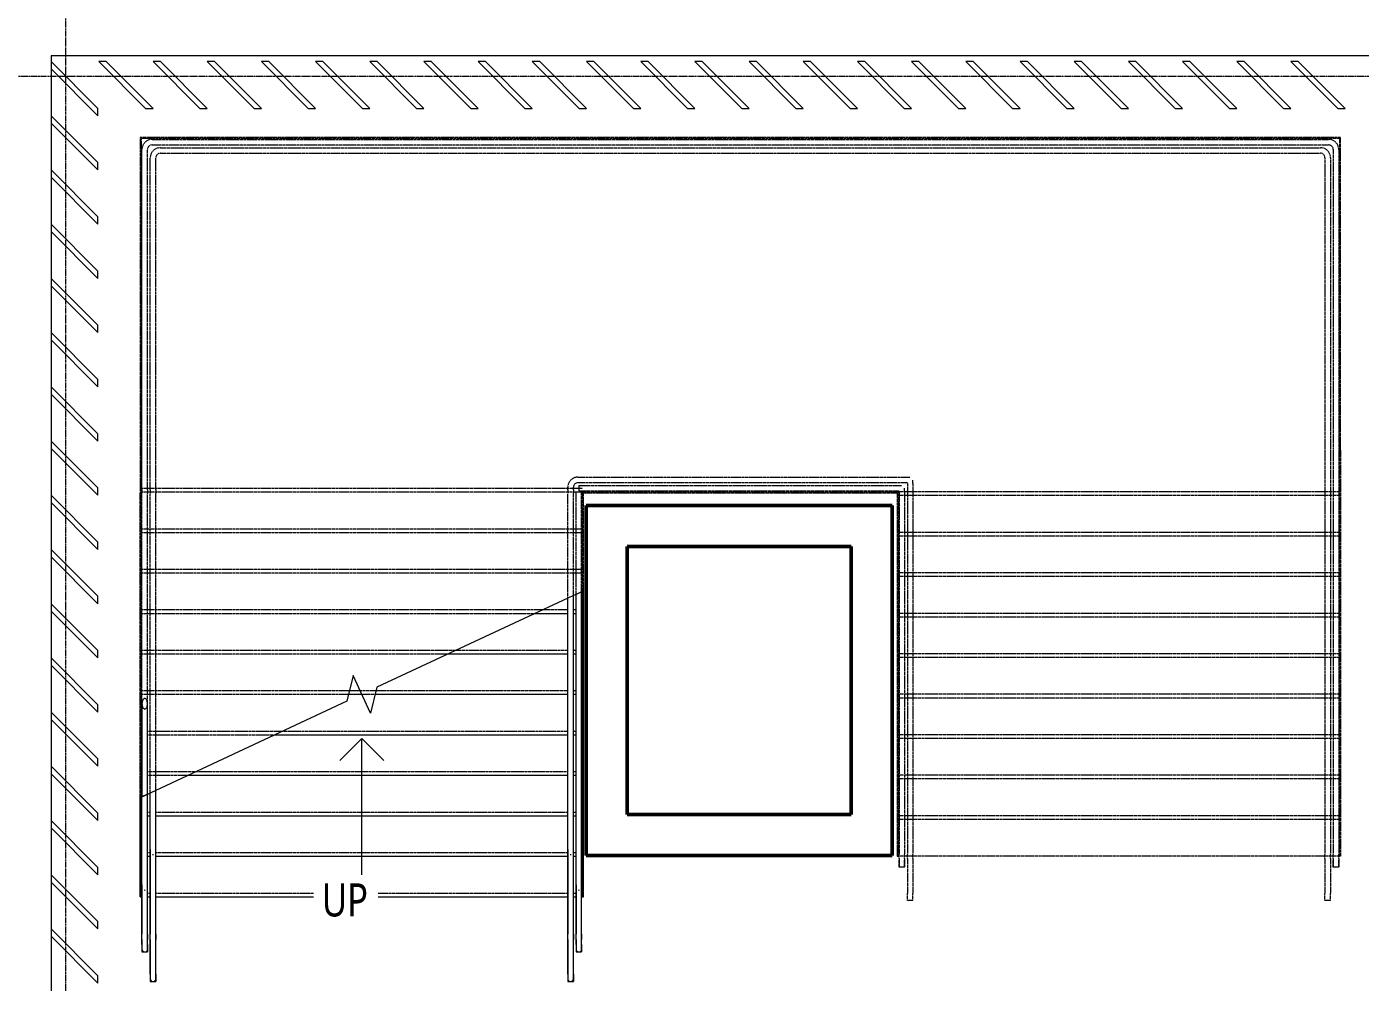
# Model space of a CAD drawing. Header units: inches. Extents: x -1714 to 6424, y -1550 to 970.
# Drawn here: x -1415.5 to -1053, y 421.1 to 680.7 of the extents above; entities that cross this region are included whole.
import ezdxf

# ---------------------------------------------------------------- set-up
doc = ezdxf.new("R2010")
doc.units = ezdxf.units.IN
doc.header["$MEASUREMENT"] = 0
doc.linetypes.add('Grid Line 1_2_', pattern=[0.875, 0.5, -0.125, 0.125, -0.125])
doc.linetypes.add('Overhead 1_16_', pattern=[0.101562, 0.0625, -0.039062])
for name, color, linetype, lineweight in [('A-FLOR', 192, 'Continuous', 13), ('A-FLOR-HRAL', 11, 'Continuous', 9), ('A-MASS', 70, 'Continuous', 9), ('A-WALL', 113, 'Continuous', 13), ('S-GRID', 1, 'Continuous', 9), ('S-STRS', 31, 'Continuous', 9), ('S-STRS-ANNO', 31, 'Continuous', 9), ('S-STRS-IDEN', 31, 'Continuous', 9), ('S-STRS-MBND', 31, 'Overhead 1_16_', 9)]:
    doc.layers.add(name, color=color, linetype=linetype, lineweight=lineweight)
doc.styles.add('Trebuchet MS', font='trebuc.ttf', dxfattribs={"width": 0.8, "height": 9})

# ---------------------------------------------------------------- blocks, each defined once
blk = doc.blocks.new('Top Rail Type - Top Rail_Internal_-1481236-L1 - Architectural')
at = {"layer": 'A-FLOR-HRAL'}
for p, q in [((-1266.12, 447.56), (-1266.12, 444.71)), ((-1264.62, 444.71), (-1264.62, 447.56)), ((-1266.12, 444.71), (-1266.12, 434.19)), ((-1264.62, 434.19), (-1264.62, 444.71)), ((-1266.12, 432.74), (-1266.12, 431.31)), ((-1264.62, 431.31), (-1264.62, 432.74))]:
    blk.add_line(p, q, dxfattribs=at)
at = {"layer": 'A-FLOR-HRAL', "flags": 128}
for points in [[(-1265.51, 446.17), (-1265.37, 446.14), (-1265.22, 446.17)], [(-1266.12, 432.74), (-1266.12, 432.85), (-1266.12, 432.96), (-1266.12, 433.07), (-1266.12, 433.17), (-1266.12, 433.28), (-1266.12, 433.39), (-1266.12, 433.5), (-1266.12, 433.6), (-1266.12, 433.7), (-1266.12, 433.81), (-1266.12, 433.91), (-1266.12, 434.01), (-1266.12, 434.1), (-1266.12, 434.19)], [(-1264.62, 434.19), (-1264.62, 434.1), (-1264.62, 434), (-1264.62, 433.9), (-1264.62, 433.8), (-1264.62, 433.7), (-1264.62, 433.59), (-1264.62, 433.49), (-1264.62, 433.38), (-1264.62, 433.28), (-1264.62, 433.17), (-1264.62, 433.06), (-1264.62, 432.95), (-1264.62, 432.84), (-1264.62, 432.74)], [(-1266.12, 431.31), (-1266.12, 431.26), (-1266.12, 431.21), (-1266.12, 431.16), (-1266.12, 431.11), (-1266.12, 431.06), (-1266.12, 431.01), (-1266.12, 430.96), (-1266.12, 430.92), (-1266.12, 430.87), (-1266.12, 430.82), (-1266.12, 430.78), (-1266.12, 430.73), (-1266.12, 430.69), (-1266.12, 430.64), (-1266.12, 430.6), (-1266.12, 430.56), (-1266.12, 430.52), (-1266.12, 430.48), (-1266.12, 430.45), (-1266.12, 430.41), (-1266.12, 430.38), (-1266.12, 430.34), (-1266.12, 430.31), (-1266.12, 430.28), (-1266.12, 430.26), (-1266.12, 430.23), (-1266.12, 430.21), (-1266.12, 430.18), (-1266.12, 430.16), (-1266.12, 430.14), (-1266.12, 430.13), (-1266.12, 430.11), (-1266.12, 430.1), (-1266.12, 430.09), (-1266.12, 430.08), (-1266.12, 430.07), (-1266.12, 430.06), (-1266.12, 430.06), (-1266.12, 430.06)], [(-1264.62, 430.06), (-1264.62, 430.06), (-1264.62, 430.06), (-1264.62, 430.07), (-1264.62, 430.07), (-1264.62, 430.08), (-1264.62, 430.09), (-1264.62, 430.11), (-1264.62, 430.12), (-1264.62, 430.14), (-1264.62, 430.16), (-1264.62, 430.18), (-1264.62, 430.2), (-1264.62, 430.22), (-1264.62, 430.25), (-1264.62, 430.28), (-1264.62, 430.31), (-1264.62, 430.34), (-1264.62, 430.37), (-1264.62, 430.4), (-1264.62, 430.44), (-1264.62, 430.47), (-1264.62, 430.51), (-1264.62, 430.55), (-1264.62, 430.59), (-1264.62, 430.63), (-1264.62, 430.68), (-1264.62, 430.72), (-1264.62, 430.76), (-1264.62, 430.81), (-1264.62, 430.86), (-1264.62, 430.9), (-1264.62, 430.95), (-1264.62, 431), (-1264.62, 431.05), (-1264.62, 431.1), (-1264.62, 431.15), (-1264.62, 431.19), (-1264.62, 431.24), (-1264.62, 431.29), (-1264.62, 431.31)]]:
    blk.add_lwpolyline(points, dxfattribs=at)
at = {"layer": 'A-FLOR-HRAL'}
for start, end in [(174.2309, 180), (180, 240), (300, 315), (330, 0), (0, 14.2356)]:
    blk.add_arc((-1265.37, 430.06), 0.75, start, end, dxfattribs=at)
blk = doc.blocks.new('Top Rail Type - Top Rail_Internal_-V5-L1 - Architectural')
at = {"layer": 'A-FLOR-HRAL', "linetype": 'Overhead 1_16_'}
for p, q in [((-1265.37, 556.06), (-1265.37, 554.56)), ((-1265.37, 556.06), (-1179.59, 556.06)), ((-1179.59, 556.06), (-1177.59, 556.06)), ((-1176.84, 554.37), (-1176.84, 555.31)), ((-1266.12, 554.31), (-1264.62, 554.31)), ((-1266.12, 526.47), (-1266.12, 554.31)), ((-1265.37, 554.56), (-1179.59, 554.56)), ((-1264.62, 527.17), (-1264.62, 554.31)), ((-1179.59, 554.56), (-1178.34, 554.56)), ((-1178.34, 554.37), (-1178.34, 455.79)), ((-1176.84, 554.37), (-1176.84, 455.79)), ((-1178.34, 454.74), (-1178.34, 455.79)), ((-1178.34, 454.74), (-1178.34, 454.31)), ((-1178.34, 452.31), (-1178.34, 454.31)), ((-1176.84, 454.74), (-1176.84, 455.79)), ((-1176.84, 454.74), (-1176.84, 454.31)), ((-1176.84, 452.31), (-1176.84, 454.31)), ((-1176.84, 452.31), (-1178.34, 452.31))]:
    blk.add_line(p, q, dxfattribs=at)
at = {"layer": 'A-FLOR-HRAL'}
for p, q in [((-1264.62, 527.17), (-1266.12, 526.47)), ((-1266.12, 433.79), (-1266.12, 526.47)), ((-1264.62, 433.79), (-1264.62, 527.17)), ((-1266.12, 432.74), (-1266.12, 433.79)), ((-1266.12, 431.31), (-1266.12, 432.74)), ((-1264.62, 432.74), (-1264.62, 433.79)), ((-1264.62, 431.31), (-1264.62, 432.74)), ((-1266.12, 431.31), (-1266.12, 429.31)), ((-1266.12, 429.31), (-1264.62, 429.31)), ((-1264.62, 431.31), (-1264.62, 429.31))]:
    blk.add_line(p, q, dxfattribs=at)
blk = doc.blocks.new('Handrail Type - Handrail_Internal_-1481255-L1 - Architectural')
at = {"layer": 'A-FLOR-HRAL'}
blk.add_line((-1264.62, 430.31), (-1264.62, 430.68), dxfattribs=at)
at = {"layer": 'A-FLOR-HRAL', "flags": 128}
for points in [[(-1266.12, 432.74), (-1266.12, 432.85), (-1266.12, 432.96), (-1266.12, 433.07), (-1266.12, 433.17), (-1266.12, 433.28), (-1266.12, 433.39), (-1266.12, 433.49)], [(-1264.62, 433.79), (-1264.62, 433.7), (-1264.62, 433.59), (-1264.62, 433.49)]]:
    blk.add_lwpolyline(points, dxfattribs=at)
blk = doc.blocks.new('Handrail Type - Handrail_Internal_-V6-L1 - Architectural')
at = {"layer": 'A-FLOR-HRAL', "linetype": 'Overhead 1_16_'}
for p, q in [((-1265.37, 556.06), (-1265.37, 554.56)), ((-1265.37, 556.06), (-1179.59, 556.06)), ((-1179.59, 556.06), (-1177.59, 556.06)), ((-1176.84, 554.37), (-1176.84, 555.31)), ((-1266.12, 554.31), (-1264.62, 554.31)), ((-1266.12, 526.47), (-1266.12, 554.31)), ((-1265.37, 554.56), (-1179.59, 554.56)), ((-1264.62, 527.17), (-1264.62, 554.31)), ((-1178.34, 554.37), (-1178.34, 554.56)), ((-1178.34, 554.37), (-1178.34, 455.79)), ((-1176.84, 554.37), (-1176.84, 455.79)), ((-1178.34, 454.74), (-1178.34, 455.79)), ((-1178.34, 454.74), (-1178.34, 452.31)), ((-1176.84, 454.74), (-1176.84, 455.79)), ((-1176.84, 454.74), (-1176.84, 452.31)), ((-1176.84, 452.31), (-1178.34, 452.31))]:
    blk.add_line(p, q, dxfattribs=at)
at = {"layer": 'A-FLOR-HRAL'}
for p, q in [((-1266.12, 432.74), (-1266.12, 433.5)), ((-1264.62, 433.5), (-1264.62, 433.79)), ((-1264.62, 430.31), (-1264.62, 430.68))]:
    blk.add_line(p, q, dxfattribs=at)
blk = doc.blocks.new('Handrail Type - Handrail_Internal_-1481272-L1 - Architectural')
at = {"layer": 'A-FLOR-HRAL'}
for p, q in [((-1268.37, 457.18), (-1268.37, 444.71)), ((-1266.87, 444.71), (-1266.87, 457.18)), ((-1268.37, 444.71), (-1268.37, 434.19)), ((-1266.87, 434.19), (-1266.87, 444.71)), ((-1268.37, 432.74), (-1268.37, 423.31)), ((-1266.87, 423.31), (-1266.87, 432.74))]:
    blk.add_line(p, q, dxfattribs=at)
at = {"layer": 'A-FLOR-HRAL', "flags": 128}
for points in [[(-1267.76, 455.79), (-1267.62, 455.77), (-1267.47, 455.79)], [(-1268.37, 432.74), (-1268.37, 432.85), (-1268.37, 432.96), (-1268.37, 433.07), (-1268.37, 433.17), (-1268.37, 433.28), (-1268.37, 433.39), (-1268.37, 433.5), (-1268.37, 433.6), (-1268.37, 433.7), (-1268.37, 433.81), (-1268.37, 433.91), (-1268.37, 434.01), (-1268.37, 434.1), (-1268.37, 434.19)], [(-1266.87, 434.19), (-1266.87, 434.1), (-1266.87, 434), (-1266.87, 433.9), (-1266.87, 433.8), (-1266.87, 433.7), (-1266.87, 433.59), (-1266.87, 433.49), (-1266.87, 433.38), (-1266.87, 433.28), (-1266.87, 433.17), (-1266.87, 433.06), (-1266.87, 432.95), (-1266.87, 432.84), (-1266.87, 432.74)], [(-1268.37, 423.31), (-1268.37, 423.26), (-1268.37, 423.21), (-1268.37, 423.16), (-1268.37, 423.11), (-1268.37, 423.06), (-1268.37, 423.01), (-1268.37, 422.96), (-1268.37, 422.92), (-1268.37, 422.87), (-1268.37, 422.82), (-1268.37, 422.78), (-1268.37, 422.73), (-1268.37, 422.69), (-1268.37, 422.64), (-1268.37, 422.6), (-1268.37, 422.56), (-1268.37, 422.52), (-1268.37, 422.48), (-1268.37, 422.45), (-1268.37, 422.41), (-1268.37, 422.38), (-1268.37, 422.34), (-1268.37, 422.31), (-1268.37, 422.28), (-1268.37, 422.26), (-1268.37, 422.23), (-1268.37, 422.21), (-1268.37, 422.18), (-1268.37, 422.16), (-1268.37, 422.14), (-1268.37, 422.13), (-1268.37, 422.11), (-1268.37, 422.1), (-1268.37, 422.09), (-1268.37, 422.08), (-1268.37, 422.07), (-1268.37, 422.06), (-1268.37, 422.06), (-1268.37, 422.06)], [(-1266.87, 422.06), (-1266.87, 422.06), (-1266.87, 422.06), (-1266.87, 422.07), (-1266.87, 422.07), (-1266.87, 422.08), (-1266.87, 422.09), (-1266.87, 422.11), (-1266.87, 422.12), (-1266.87, 422.14), (-1266.87, 422.16), (-1266.87, 422.18), (-1266.87, 422.2), (-1266.87, 422.22), (-1266.87, 422.25), (-1266.87, 422.28), (-1266.87, 422.31), (-1266.87, 422.34), (-1266.87, 422.37), (-1266.87, 422.4), (-1266.87, 422.44), (-1266.87, 422.47), (-1266.87, 422.51), (-1266.87, 422.55), (-1266.87, 422.59), (-1266.87, 422.63), (-1266.87, 422.68), (-1266.87, 422.72), (-1266.87, 422.76), (-1266.87, 422.81), (-1266.87, 422.86), (-1266.87, 422.9), (-1266.87, 422.95), (-1266.87, 423), (-1266.87, 423.05), (-1266.87, 423.1), (-1266.87, 423.15), (-1266.87, 423.19), (-1266.87, 423.24), (-1266.87, 423.29), (-1266.87, 423.31)]]:
    blk.add_lwpolyline(points, dxfattribs=at)
at = {"layer": 'A-FLOR-HRAL'}
for start, end in [(174.2309, 180), (180, 240), (300, 315), (330, 0), (0, 14.2356)]:
    blk.add_arc((-1267.62, 422.06), 0.75, start, end, dxfattribs=at)
blk = doc.blocks.new('Handrail Type - Handrail_Internal_-V7-L1 - Architectural')
at = {"layer": 'A-FLOR-HRAL', "linetype": 'Overhead 1_16_'}
for p, q in [((-1265.62, 558.31), (-1177.34, 558.31)), ((-1177.34, 558.31), (-1175.34, 558.31)), ((-1268.37, 554.88), (-1268.37, 555.56)), ((-1268.37, 554.88), (-1268.37, 553.82)), ((-1266.87, 554.88), (-1266.87, 555.56)), ((-1266.87, 554.88), (-1266.87, 553.82)), ((-1265.62, 556.81), (-1177.34, 556.81)), ((-1177.34, 556.81), (-1176.09, 556.81)), ((-1176.09, 556.62), (-1176.09, 455.79)), ((-1174.59, 556.62), (-1174.59, 557.56)), ((-1174.59, 556.62), (-1174.59, 455.79)), ((-1268.37, 525.42), (-1268.37, 553.82)), ((-1266.87, 526.12), (-1266.87, 553.82)), ((-1176.09, 454.74), (-1176.09, 455.79)), ((-1176.09, 454.74), (-1176.09, 445.31)), ((-1174.59, 454.74), (-1174.59, 455.79)), ((-1174.59, 454.74), (-1174.59, 445.31)), ((-1176.09, 443.31), (-1176.09, 445.31)), ((-1174.59, 443.31), (-1176.09, 443.31)), ((-1174.59, 443.31), (-1174.59, 445.31))]:
    blk.add_line(p, q, dxfattribs=at)
at = {"layer": 'A-FLOR-HRAL'}
for p, q in [((-1266.87, 526.12), (-1268.37, 525.42)), ((-1266.87, 433.79), (-1266.87, 526.12)), ((-1268.37, 433.79), (-1268.37, 525.42)), ((-1268.37, 432.74), (-1268.37, 433.79)), ((-1268.37, 423.31), (-1268.37, 432.74)), ((-1266.87, 432.74), (-1266.87, 433.79)), ((-1266.87, 423.31), (-1266.87, 432.74)), ((-1268.37, 423.31), (-1268.37, 421.31)), ((-1268.37, 421.31), (-1266.87, 421.31)), ((-1266.87, 423.31), (-1266.87, 421.31))]:
    blk.add_line(p, q, dxfattribs=at)
at = {"layer": 'A-FLOR-HRAL', "linetype": 'Overhead 1_16_'}
for radius in [2.75, 1.25]:
    blk.add_arc((-1265.62, 555.56), radius, 90, 180, dxfattribs=at)
blk = doc.blocks.new('Top Rail Type - Top Rail_Internal_-1481292-L1 - Architectural')
at = {"layer": 'A-FLOR-HRAL'}
for p, q in [((-1384.12, 447.56), (-1384.12, 444.71)), ((-1382.62, 444.71), (-1382.62, 447.56)), ((-1384.12, 444.71), (-1384.12, 434.19)), ((-1382.62, 434.19), (-1382.62, 444.71)), ((-1384.12, 432.74), (-1384.12, 431.31)), ((-1382.62, 431.31), (-1382.62, 432.74))]:
    blk.add_line(p, q, dxfattribs=at)
at = {"layer": 'A-FLOR-HRAL', "flags": 128}
for points in [[(-1383.51, 446.17), (-1383.37, 446.14), (-1383.22, 446.17)], [(-1384.12, 432.74), (-1384.12, 432.85), (-1384.12, 432.96), (-1384.12, 433.07), (-1384.12, 433.17), (-1384.12, 433.28), (-1384.12, 433.39), (-1384.12, 433.5), (-1384.12, 433.6), (-1384.12, 433.7), (-1384.12, 433.81), (-1384.12, 433.91), (-1384.12, 434.01), (-1384.12, 434.1), (-1384.12, 434.19)], [(-1382.62, 434.19), (-1382.62, 434.1), (-1382.62, 434), (-1382.62, 433.9), (-1382.62, 433.8), (-1382.62, 433.7), (-1382.62, 433.59), (-1382.62, 433.49), (-1382.62, 433.38), (-1382.62, 433.28), (-1382.62, 433.17), (-1382.62, 433.06), (-1382.62, 432.95), (-1382.62, 432.84), (-1382.62, 432.74)], [(-1384.12, 431.31), (-1384.12, 431.26), (-1384.12, 431.21), (-1384.12, 431.16), (-1384.12, 431.11), (-1384.12, 431.06), (-1384.12, 431.01), (-1384.12, 430.96), (-1384.12, 430.92), (-1384.12, 430.87), (-1384.12, 430.82), (-1384.12, 430.78), (-1384.12, 430.73), (-1384.12, 430.69), (-1384.12, 430.64), (-1384.12, 430.6), (-1384.12, 430.56), (-1384.12, 430.52), (-1384.12, 430.48), (-1384.12, 430.45), (-1384.12, 430.41), (-1384.12, 430.38), (-1384.12, 430.34), (-1384.12, 430.31), (-1384.12, 430.28), (-1384.12, 430.26), (-1384.12, 430.23), (-1384.12, 430.21), (-1384.12, 430.18), (-1384.12, 430.16), (-1384.12, 430.14), (-1384.12, 430.13), (-1384.12, 430.11), (-1384.12, 430.1), (-1384.12, 430.09), (-1384.12, 430.08), (-1384.12, 430.07), (-1384.12, 430.06), (-1384.12, 430.06), (-1384.12, 430.06)], [(-1382.62, 430.06), (-1382.62, 430.06), (-1382.62, 430.06), (-1382.62, 430.07), (-1382.62, 430.07), (-1382.62, 430.08), (-1382.62, 430.09), (-1382.62, 430.11), (-1382.62, 430.12), (-1382.62, 430.14), (-1382.62, 430.16), (-1382.62, 430.18), (-1382.62, 430.2), (-1382.62, 430.22), (-1382.62, 430.25), (-1382.62, 430.28), (-1382.62, 430.31), (-1382.62, 430.34), (-1382.62, 430.37), (-1382.62, 430.4), (-1382.62, 430.44), (-1382.62, 430.47), (-1382.62, 430.51), (-1382.62, 430.55), (-1382.62, 430.59), (-1382.62, 430.63), (-1382.62, 430.68), (-1382.62, 430.72), (-1382.62, 430.76), (-1382.62, 430.81), (-1382.62, 430.86), (-1382.62, 430.9), (-1382.62, 430.95), (-1382.62, 431), (-1382.62, 431.05), (-1382.62, 431.1), (-1382.62, 431.15), (-1382.62, 431.19), (-1382.62, 431.24), (-1382.62, 431.29), (-1382.62, 431.31)]]:
    blk.add_lwpolyline(points, dxfattribs=at)
at = {"layer": 'A-FLOR-HRAL'}
for start, end in [(177.459, 180), (180, 240), (300, 315), (330, 0), (0, 14.2356)]:
    blk.add_arc((-1383.37, 430.06), 0.75, start, end, dxfattribs=at)
blk = doc.blocks.new('Top Rail Type - Top Rail_Internal_-V8-L1 - Architectural')
at = {"layer": 'A-FLOR-HRAL', "linetype": 'Overhead 1_16_'}
for p, q in [((-1381.37, 650.06), (-1061.59, 650.06)), ((-1384.12, 554.88), (-1384.12, 647.31)), ((-1382.62, 554.88), (-1382.62, 647.31)), ((-1381.37, 648.56), (-1061.59, 648.56)), ((-1060.34, 647.31), (-1060.34, 565.88)), ((-1058.84, 647.31), (-1058.84, 565.88)), ((-1060.34, 565.88), (-1060.34, 564.82)), ((-1058.84, 565.88), (-1058.84, 564.82)), ((-1060.34, 564.82), (-1060.34, 455.79)), ((-1058.84, 564.82), (-1058.84, 455.79)), ((-1384.12, 554.88), (-1384.12, 553.82)), ((-1382.62, 554.88), (-1382.62, 553.82)), ((-1384.12, 471.45), (-1384.12, 553.82)), ((-1382.62, 472.15), (-1382.62, 553.82)), ((-1060.34, 454.74), (-1060.34, 455.79)), ((-1060.34, 454.74), (-1060.34, 454.31)), ((-1060.34, 452.31), (-1060.34, 454.31)), ((-1058.84, 454.74), (-1058.84, 455.79)), ((-1058.84, 454.74), (-1058.84, 454.31)), ((-1058.84, 452.31), (-1058.84, 454.31)), ((-1058.84, 452.31), (-1060.34, 452.31))]:
    blk.add_line(p, q, dxfattribs=at)
at = {"layer": 'A-FLOR-HRAL'}
for p, q in [((-1382.62, 472.15), (-1384.12, 471.45)), ((-1384.12, 433.79), (-1384.12, 471.45)), ((-1382.62, 433.79), (-1382.62, 472.15)), ((-1384.12, 432.74), (-1384.12, 433.79)), ((-1384.12, 431.31), (-1384.12, 432.74)), ((-1382.62, 432.74), (-1382.62, 433.79)), ((-1382.62, 431.31), (-1382.62, 432.74)), ((-1384.12, 431.31), (-1384.12, 429.31)), ((-1384.12, 429.31), (-1382.62, 429.31)), ((-1382.62, 431.31), (-1382.62, 429.31))]:
    blk.add_line(p, q, dxfattribs=at)
at = {"layer": 'A-FLOR-HRAL', "linetype": 'Overhead 1_16_'}
for centre, radius, start, end in [((-1381.37, 647.31), 2.75, 90, 180), ((-1061.59, 647.31), 2.75, 0, 90), ((-1381.37, 647.31), 1.25, 90, 180), ((-1061.59, 647.31), 1.25, 0, 90)]:
    blk.add_arc(centre, radius, start, end, dxfattribs=at)
blk = doc.blocks.new('Handrail Type - Handrail_Internal_-1481313-L1 - Architectural')
at = {"layer": 'A-FLOR-HRAL'}
for p, q in [((-1384.12, 496.74), (-1384.12, 471.45)), ((-1382.62, 472.15), (-1382.62, 496.74)), ((-1382.62, 430.31), (-1382.62, 430.68))]:
    blk.add_line(p, q, dxfattribs=at)
at = {"layer": 'A-FLOR-HRAL', "flags": 128}
for points in [[(-1382.62, 496.74), (-1382.63, 497.01), (-1382.67, 497.28), (-1382.74, 497.52), (-1382.83, 497.74), (-1382.95, 497.92), (-1383.08, 498.05), (-1383.22, 498.13), (-1383.37, 498.15), (-1383.51, 498.13), (-1383.65, 498.05), (-1383.78, 497.92), (-1383.9, 497.74), (-1383.99, 497.52), (-1384.06, 497.28), (-1384.1, 497.01), (-1384.12, 496.74)], [(-1384.12, 496.74), (-1384.1, 496.46), (-1384.06, 496.19), (-1383.99, 495.95), (-1383.9, 495.73), (-1383.78, 495.56), (-1383.65, 495.43), (-1383.51, 495.35), (-1383.37, 495.32), (-1383.22, 495.35), (-1383.08, 495.43), (-1382.95, 495.56), (-1382.83, 495.73), (-1382.74, 495.95), (-1382.67, 496.19), (-1382.63, 496.46), (-1382.62, 496.74)], [(-1384.12, 432.74), (-1384.12, 432.85), (-1384.12, 432.96), (-1384.12, 433.07), (-1384.12, 433.17), (-1384.12, 433.28), (-1384.12, 433.39), (-1384.12, 433.49)], [(-1382.62, 433.79), (-1382.62, 433.7), (-1382.62, 433.59), (-1382.62, 433.49)]]:
    blk.add_lwpolyline(points, dxfattribs=at)
blk = doc.blocks.new('Handrail Type - Handrail_Internal_-V9-L1 - Architectural')
at = {"layer": 'A-FLOR-HRAL', "linetype": 'Overhead 1_16_'}
for p, q in [((-1381.37, 650.06), (-1061.59, 650.06)), ((-1384.12, 554.88), (-1384.12, 647.31)), ((-1382.62, 554.88), (-1382.62, 647.31)), ((-1381.37, 648.56), (-1061.59, 648.56)), ((-1060.34, 647.31), (-1060.34, 565.88)), ((-1058.84, 647.31), (-1058.84, 565.88)), ((-1060.34, 565.88), (-1060.34, 564.82)), ((-1058.84, 565.88), (-1058.84, 564.82)), ((-1060.34, 564.82), (-1060.34, 455.79)), ((-1058.84, 564.82), (-1058.84, 455.79)), ((-1384.12, 554.88), (-1384.12, 553.82)), ((-1382.62, 554.88), (-1382.62, 553.82)), ((-1384.12, 471.45), (-1384.12, 553.82)), ((-1382.62, 472.15), (-1382.62, 553.82)), ((-1060.34, 454.74), (-1060.34, 455.79)), ((-1060.34, 454.74), (-1060.34, 452.31)), ((-1058.84, 454.74), (-1058.84, 455.79)), ((-1058.84, 454.74), (-1058.84, 452.31)), ((-1058.84, 452.31), (-1060.34, 452.31))]:
    blk.add_line(p, q, dxfattribs=at)
at = {"layer": 'A-FLOR-HRAL'}
for p, q in [((-1384.12, 432.74), (-1384.12, 433.5)), ((-1382.62, 433.5), (-1382.62, 433.79)), ((-1382.62, 430.31), (-1382.62, 430.68))]:
    blk.add_line(p, q, dxfattribs=at)
at = {"layer": 'A-FLOR-HRAL', "linetype": 'Overhead 1_16_'}
for centre, radius, start, end in [((-1381.37, 647.31), 2.75, 90, 180), ((-1061.59, 647.31), 2.75, 0, 90), ((-1381.37, 647.31), 1.25, 90, 180), ((-1061.59, 647.31), 1.25, 0, 90)]:
    blk.add_arc(centre, radius, start, end, dxfattribs=at)
blk = doc.blocks.new('Handrail Type - Handrail_Internal_-1481332-L1 - Architectural')
at = {"layer": 'A-FLOR-HRAL'}
for p, q in [((-1381.87, 457.18), (-1381.87, 444.71)), ((-1380.37, 444.71), (-1380.37, 457.18)), ((-1381.87, 444.71), (-1381.87, 434.19)), ((-1380.37, 434.19), (-1380.37, 444.71)), ((-1381.87, 432.74), (-1381.87, 423.31)), ((-1380.37, 423.31), (-1380.37, 432.74))]:
    blk.add_line(p, q, dxfattribs=at)
at = {"layer": 'A-FLOR-HRAL', "flags": 128}
for points in [[(-1381.26, 455.79), (-1381.12, 455.77), (-1380.97, 455.79)], [(-1381.87, 432.74), (-1381.87, 432.85), (-1381.87, 432.96), (-1381.87, 433.07), (-1381.87, 433.17), (-1381.87, 433.28), (-1381.87, 433.39), (-1381.87, 433.5), (-1381.87, 433.6), (-1381.87, 433.7), (-1381.87, 433.81), (-1381.87, 433.91), (-1381.87, 434.01), (-1381.87, 434.1), (-1381.87, 434.19)], [(-1380.37, 434.19), (-1380.37, 434.1), (-1380.37, 434), (-1380.37, 433.9), (-1380.37, 433.8), (-1380.37, 433.7), (-1380.37, 433.59), (-1380.37, 433.49), (-1380.37, 433.38), (-1380.37, 433.28), (-1380.37, 433.17), (-1380.37, 433.06), (-1380.37, 432.95), (-1380.37, 432.84), (-1380.37, 432.74)], [(-1381.87, 423.31), (-1381.87, 423.26), (-1381.87, 423.21), (-1381.87, 423.16), (-1381.87, 423.11), (-1381.87, 423.06), (-1381.87, 423.01), (-1381.87, 422.96), (-1381.87, 422.92), (-1381.87, 422.87), (-1381.87, 422.82), (-1381.87, 422.78), (-1381.87, 422.73), (-1381.87, 422.69), (-1381.87, 422.64), (-1381.87, 422.6), (-1381.87, 422.56), (-1381.87, 422.52), (-1381.87, 422.48), (-1381.87, 422.45), (-1381.87, 422.41), (-1381.87, 422.38), (-1381.87, 422.34), (-1381.87, 422.31), (-1381.87, 422.28), (-1381.87, 422.26), (-1381.87, 422.23), (-1381.87, 422.21), (-1381.87, 422.18), (-1381.87, 422.16), (-1381.87, 422.14), (-1381.87, 422.13), (-1381.87, 422.11), (-1381.87, 422.1), (-1381.87, 422.09), (-1381.87, 422.08), (-1381.87, 422.07), (-1381.87, 422.06), (-1381.87, 422.06), (-1381.87, 422.06)], [(-1380.37, 422.06), (-1380.37, 422.06), (-1380.37, 422.06), (-1380.37, 422.07), (-1380.37, 422.07), (-1380.37, 422.08), (-1380.37, 422.09), (-1380.37, 422.11), (-1380.37, 422.12), (-1380.37, 422.14), (-1380.37, 422.16), (-1380.37, 422.18), (-1380.37, 422.2), (-1380.37, 422.22), (-1380.37, 422.25), (-1380.37, 422.28), (-1380.37, 422.31), (-1380.37, 422.34), (-1380.37, 422.37), (-1380.37, 422.4), (-1380.37, 422.44), (-1380.37, 422.47), (-1380.37, 422.51), (-1380.37, 422.55), (-1380.37, 422.59), (-1380.37, 422.63), (-1380.37, 422.68), (-1380.37, 422.72), (-1380.37, 422.76), (-1380.37, 422.81), (-1380.37, 422.86), (-1380.37, 422.9), (-1380.37, 422.95), (-1380.37, 423), (-1380.37, 423.05), (-1380.37, 423.1), (-1380.37, 423.15), (-1380.37, 423.19), (-1380.37, 423.24), (-1380.37, 423.29), (-1380.37, 423.31)]]:
    blk.add_lwpolyline(points, dxfattribs=at)
at = {"layer": 'A-FLOR-HRAL'}
for start, end in [(174.2309, 180), (180, 240), (300, 315), (330, 0), (0, 14.2356)]:
    blk.add_arc((-1381.12, 422.06), 0.75, start, end, dxfattribs=at)
blk = doc.blocks.new('Handrail Type - Handrail_Internal_-V10-L1 - Architectural')
at = {"layer": 'A-FLOR-HRAL', "linetype": 'Overhead 1_16_'}
for p, q in [((-1379.12, 647.81), (-1063.84, 647.81)), ((-1379.12, 646.31), (-1063.84, 646.31)), ((-1381.87, 554.88), (-1381.87, 645.06)), ((-1380.37, 554.88), (-1380.37, 645.06)), ((-1062.59, 645.06), (-1062.59, 565.88)), ((-1061.09, 645.06), (-1061.09, 565.88)), ((-1062.59, 565.88), (-1062.59, 564.82)), ((-1061.09, 565.88), (-1061.09, 564.82)), ((-1062.59, 564.82), (-1062.59, 455.79)), ((-1061.09, 564.82), (-1061.09, 455.79)), ((-1381.87, 554.88), (-1381.87, 553.82)), ((-1380.37, 554.88), (-1380.37, 553.82)), ((-1381.87, 472.5), (-1381.87, 553.82)), ((-1380.37, 473.2), (-1380.37, 553.82)), ((-1062.59, 454.74), (-1062.59, 455.79)), ((-1062.59, 454.74), (-1062.59, 445.31)), ((-1061.09, 454.74), (-1061.09, 455.79)), ((-1061.09, 454.74), (-1061.09, 445.31)), ((-1062.59, 443.31), (-1062.59, 445.31)), ((-1061.09, 443.31), (-1062.59, 443.31)), ((-1061.09, 443.31), (-1061.09, 445.31))]:
    blk.add_line(p, q, dxfattribs=at)
at = {"layer": 'A-FLOR-HRAL'}
for p, q in [((-1380.37, 473.2), (-1381.87, 472.5)), ((-1381.87, 433.79), (-1381.87, 472.5)), ((-1380.37, 433.79), (-1380.37, 473.2)), ((-1381.87, 432.74), (-1381.87, 433.79)), ((-1381.87, 423.31), (-1381.87, 432.74)), ((-1380.37, 432.74), (-1380.37, 433.79)), ((-1380.37, 423.31), (-1380.37, 432.74)), ((-1381.87, 423.31), (-1381.87, 421.31)), ((-1381.87, 421.31), (-1380.37, 421.31)), ((-1380.37, 423.31), (-1380.37, 421.31))]:
    blk.add_line(p, q, dxfattribs=at)
at = {"layer": 'A-FLOR-HRAL', "linetype": 'Overhead 1_16_'}
for centre, radius, start, end in [((-1379.12, 645.06), 2.75, 90, 180), ((-1379.12, 645.06), 1.25, 90, 180), ((-1063.84, 645.06), 2.75, 0, 90), ((-1063.84, 645.06), 1.25, 0, 90)]:
    blk.add_arc(centre, radius, start, end, dxfattribs=at)

msp = doc.modelspace()

# ---------------------------------------------------------------- linework, layer by layer
at = {"layer": 'A-FLOR'}
for p, q in [((-1048.85079, 672.77254), (-1408.85079, 672.77254)), ((-1408.85079, 672.77254), (-1408.85079, 404.10744))]:
    msp.add_line(p, q, dxfattribs=at)
at = {"layer": 'A-MASS', "lineweight": 13}
for p, q in [((-1396.12287, 658.48211), (-1408.85079, 671.21004)), ((-1408.85079, 671.21004), (-1408.85079, 669.21004)), ((-1393.85079, 671.21004), (-1395.85079, 671.21004)), ((-1395.85079, 671.21004), (-1383.12287, 658.48211)), ((-1381.12287, 658.48211), (-1393.85079, 671.21004)), ((-1379.12287, 671.21004), (-1381.12287, 671.21004)), ((-1381.12287, 671.21004), (-1368.39495, 658.48211)), ((-1366.39495, 658.48211), (-1379.12287, 671.21004)), ((-1364.39495, 671.21004), (-1366.39495, 671.21004)), ((-1366.39495, 671.21004), (-1353.66703, 658.48211)), ((-1351.66703, 658.48211), (-1364.39495, 671.21004)), ((-1349.66703, 671.21004), (-1351.66703, 671.21004)), ((-1351.66703, 671.21004), (-1338.93911, 658.48211)), ((-1336.93911, 658.48211), (-1349.66703, 671.21004)), ((-1334.93911, 671.21004), (-1336.93911, 671.21004)), ((-1336.93911, 671.21004), (-1324.21118, 658.48211)), ((-1322.21118, 658.48211), (-1334.93911, 671.21004)), ((-1320.21118, 671.21004), (-1322.21118, 671.21004)), ((-1322.21118, 671.21004), (-1309.48326, 658.48211)), ((-1307.48326, 658.48211), (-1320.21118, 671.21004)), ((-1305.48326, 671.21004), (-1307.48326, 671.21004)), ((-1307.48326, 671.21004), (-1294.75534, 658.48211)), ((-1292.75534, 658.48211), (-1305.48326, 671.21004)), ((-1290.75534, 671.21004), (-1292.75534, 671.21004)), ((-1292.75534, 671.21004), (-1280.02742, 658.48211)), ((-1278.02742, 658.48211), (-1290.75534, 671.21004)), ((-1276.02742, 671.21004), (-1278.02742, 671.21004)), ((-1278.02742, 671.21004), (-1265.2995, 658.48211)), ((-1263.2995, 658.48211), (-1276.02742, 671.21004)), ((-1261.2995, 671.21004), (-1263.2995, 671.21004)), ((-1263.2995, 671.21004), (-1250.57157, 658.48211)), ((-1248.57157, 658.48211), (-1261.2995, 671.21004)), ((-1246.57157, 671.21004), (-1248.57157, 671.21004)), ((-1248.57157, 671.21004), (-1235.84365, 658.48211)), ((-1233.84365, 658.48211), (-1246.57157, 671.21004)), ((-1231.84365, 671.21004), (-1233.84365, 671.21004)), ((-1233.84365, 671.21004), (-1221.11573, 658.48211)), ((-1219.11573, 658.48211), (-1231.84365, 671.21004)), ((-1217.11573, 671.21004), (-1219.11573, 671.21004)), ((-1219.11573, 671.21004), (-1206.38781, 658.48211)), ((-1204.38781, 658.48211), (-1217.11573, 671.21004)), ((-1202.38781, 671.21004), (-1204.38781, 671.21004)), ((-1204.38781, 671.21004), (-1191.65989, 658.48211)), ((-1189.65989, 658.48211), (-1202.38781, 671.21004)), ((-1187.65989, 671.21004), (-1189.65989, 671.21004)), ((-1189.65989, 671.21004), (-1176.93196, 658.48211)), ((-1174.93196, 658.48211), (-1187.65989, 671.21004)), ((-1172.93196, 671.21004), (-1174.93196, 671.21004)), ((-1174.93196, 671.21004), (-1162.20404, 658.48211)), ((-1160.20404, 658.48211), (-1172.93196, 671.21004)), ((-1158.20404, 671.21004), (-1160.20404, 671.21004)), ((-1160.20404, 671.21004), (-1147.47612, 658.48211)), ((-1145.47612, 658.48211), (-1158.20404, 671.21004)), ((-1143.47612, 671.21004), (-1145.47612, 671.21004)), ((-1145.47612, 671.21004), (-1132.7482, 658.48211)), ((-1130.7482, 658.48211), (-1143.47612, 671.21004)), ((-1128.7482, 671.21004), (-1130.7482, 671.21004)), ((-1130.7482, 671.21004), (-1118.02028, 658.48211)), ((-1116.02028, 658.48211), (-1128.7482, 671.21004)), ((-1114.02028, 671.21004), (-1116.02028, 671.21004)), ((-1116.02028, 671.21004), (-1103.29235, 658.48211)), ((-1101.29235, 658.48211), (-1114.02028, 671.21004)), ((-1099.29235, 671.21004), (-1101.29235, 671.21004)), ((-1101.29235, 671.21004), (-1088.56443, 658.48211)), ((-1086.56443, 658.48211), (-1099.29235, 671.21004)), ((-1084.56443, 671.21004), (-1086.56443, 671.21004)), ((-1086.56443, 671.21004), (-1073.83651, 658.48211)), ((-1071.83651, 658.48211), (-1084.56443, 671.21004)), ((-1069.83651, 671.21004), (-1071.83651, 671.21004)), ((-1071.83651, 671.21004), (-1059.10859, 658.48211)), ((-1057.10859, 658.48211), (-1069.83651, 671.21004)), ((-1408.85079, 669.21004), (-1396.12287, 656.48211)), ((-1396.12287, 643.75419), (-1408.85079, 656.48211)), ((-1408.85079, 656.48211), (-1408.85079, 654.48211)), ((-1396.12287, 656.48211), (-1396.12287, 658.48211)), ((-1383.12287, 658.48211), (-1381.12287, 658.48211)), ((-1368.39495, 658.48211), (-1366.39495, 658.48211)), ((-1353.66703, 658.48211), (-1351.66703, 658.48211)), ((-1338.93911, 658.48211), (-1336.93911, 658.48211)), ((-1324.21118, 658.48211), (-1322.21118, 658.48211)), ((-1309.48326, 658.48211), (-1307.48326, 658.48211)), ((-1294.75534, 658.48211), (-1292.75534, 658.48211)), ((-1280.02742, 658.48211), (-1278.02742, 658.48211)), ((-1265.2995, 658.48211), (-1263.2995, 658.48211)), ((-1250.57157, 658.48211), (-1248.57157, 658.48211)), ((-1235.84365, 658.48211), (-1233.84365, 658.48211)), ((-1221.11573, 658.48211), (-1219.11573, 658.48211)), ((-1206.38781, 658.48211), (-1204.38781, 658.48211)), ((-1191.65989, 658.48211), (-1189.65989, 658.48211)), ((-1176.93196, 658.48211), (-1174.93196, 658.48211)), ((-1162.20404, 658.48211), (-1160.20404, 658.48211)), ((-1147.47612, 658.48211), (-1145.47612, 658.48211)), ((-1132.7482, 658.48211), (-1130.7482, 658.48211)), ((-1118.02028, 658.48211), (-1116.02028, 658.48211)), ((-1103.29235, 658.48211), (-1101.29235, 658.48211)), ((-1088.56443, 658.48211), (-1086.56443, 658.48211)), ((-1073.83651, 658.48211), (-1071.83651, 658.48211)), ((-1059.10859, 658.48211), (-1057.10859, 658.48211)), ((-1408.85079, 654.48211), (-1396.12287, 641.75419)), ((-1396.12287, 629.02627), (-1408.85079, 641.75419)), ((-1408.85079, 641.75419), (-1408.85079, 639.75419)), ((-1396.12287, 641.75419), (-1396.12287, 643.75419)), ((-1408.85079, 639.75419), (-1396.12287, 627.02627)), ((-1396.12287, 627.02627), (-1396.12287, 629.02627)), ((-1396.12287, 614.29835), (-1408.85079, 627.02627)), ((-1408.85079, 627.02627), (-1408.85079, 625.02627)), ((-1408.85079, 625.02627), (-1396.12287, 612.29835)), ((-1396.12287, 612.29835), (-1396.12287, 614.29835)), ((-1396.12287, 599.57043), (-1408.85079, 612.29835)), ((-1408.85079, 612.29835), (-1408.85079, 610.29835)), ((-1408.85079, 610.29835), (-1396.12287, 597.57043)), ((-1396.12287, 597.57043), (-1396.12287, 599.57043)), ((-1396.12287, 584.8425), (-1408.85079, 597.57043)), ((-1408.85079, 597.57043), (-1408.85079, 595.57043)), ((-1408.85079, 595.57043), (-1396.12287, 582.8425)), ((-1396.12287, 582.8425), (-1396.12287, 584.8425)), ((-1396.12287, 570.11458), (-1408.85079, 582.8425)), ((-1408.85079, 582.8425), (-1408.85079, 580.8425)), ((-1408.85079, 580.8425), (-1396.12287, 568.11458)), ((-1396.12287, 568.11458), (-1396.12287, 570.11458)), ((-1396.12287, 555.38666), (-1408.85079, 568.11458)), ((-1408.85079, 568.11458), (-1408.85079, 566.11458)), ((-1408.85079, 566.11458), (-1396.12287, 553.38666)), ((-1396.12287, 553.38666), (-1396.12287, 555.38666)), ((-1396.12287, 540.65874), (-1408.85079, 553.38666)), ((-1408.85079, 553.38666), (-1408.85079, 551.38666)), ((-1408.85079, 551.38666), (-1396.12287, 538.65874)), ((-1396.12287, 538.65874), (-1396.12287, 540.65874)), ((-1396.12287, 525.93082), (-1408.85079, 538.65874)), ((-1408.85079, 538.65874), (-1408.85079, 536.65874)), ((-1408.85079, 536.65874), (-1396.12287, 523.93082)), ((-1396.12287, 523.93082), (-1396.12287, 525.93082)), ((-1396.12287, 511.20289), (-1408.85079, 523.93082)), ((-1408.85079, 523.93082), (-1408.85079, 521.93082)), ((-1408.85079, 521.93082), (-1396.12287, 509.20289)), ((-1396.12287, 509.20289), (-1396.12287, 511.20289)), ((-1396.12287, 496.47497), (-1408.85079, 509.20289)), ((-1408.85079, 509.20289), (-1408.85079, 507.20289)), ((-1408.85079, 507.20289), (-1396.12287, 494.47497)), ((-1396.12287, 481.74705), (-1408.85079, 494.47497)), ((-1408.85079, 494.47497), (-1408.85079, 492.47497)), ((-1396.12287, 494.47497), (-1396.12287, 496.47497)), ((-1408.85079, 492.47497), (-1396.12287, 479.74705)), ((-1396.12287, 467.01913), (-1408.85079, 479.74705)), ((-1408.85079, 479.74705), (-1408.85079, 477.74705)), ((-1396.12287, 479.74705), (-1396.12287, 481.74705)), ((-1408.85079, 477.74705), (-1396.12287, 465.01913)), ((-1396.12287, 452.29121), (-1408.85079, 465.01913)), ((-1408.85079, 465.01913), (-1408.85079, 463.01913)), ((-1396.12287, 465.01913), (-1396.12287, 467.01913)), ((-1408.85079, 463.01913), (-1396.12287, 450.29121)), ((-1396.12287, 437.56328), (-1408.85079, 450.29121)), ((-1408.85079, 450.29121), (-1408.85079, 448.29121)), ((-1396.12287, 450.29121), (-1396.12287, 452.29121)), ((-1408.85079, 448.29121), (-1396.12287, 435.56328)), ((-1396.12287, 422.83536), (-1408.85079, 435.56328)), ((-1408.85079, 435.56328), (-1408.85079, 433.56328)), ((-1396.12287, 435.56328), (-1396.12287, 437.56328)), ((-1408.85079, 433.56328), (-1396.12287, 420.83536)), ((-1396.12287, 420.83536), (-1396.12287, 422.83536))]:
    msp.add_line(p, q, dxfattribs=at)
at = {"layer": 'A-WALL', "lineweight": 50}
for p, q in [((-1180.2605, 550.61584), (-1263.3855, 550.61584)), ((-1263.3855, 550.61584), (-1263.3855, 455.49084)), ((-1180.2605, 455.49084), (-1180.2605, 550.61584)), ((-1252.2605, 539.49084), (-1191.3855, 539.49084)), ((-1252.2605, 466.61584), (-1252.2605, 539.49084)), ((-1191.3855, 539.49084), (-1191.3855, 466.61584)), ((-1191.3855, 466.61584), (-1252.2605, 466.61584)), ((-1263.3855, 455.49084), (-1180.2605, 455.49084))]:
    msp.add_line(p, q, dxfattribs=at)
at = {"layer": 'S-GRID', "linetype": 'Grid Line 1_2_'}
for p, q in [((-1404.85079, -1043.15403), (-1404.85079, 921.90597)), ((-1714.24651, 667.21004), (1936.33324, 667.21004))]:
    msp.add_line(p, q, dxfattribs=at)
at = {"layer": 'S-STRS'}
for p, q in [((-1264.36511, 521.30834), (-1264.36511, 527.2868)), ((-1264.11511, 444.30834), (-1264.11511, 527.40338)), ((-1277.18596, 521.30834), (-1268.36511, 521.30834)), ((-1266.86511, 521.30834), (-1266.11511, 521.30834)), ((-1264.61511, 521.30834), (-1264.36511, 521.30834)), ((-1264.36511, 510.30834), (-1264.36511, 521.30834)), ((-1300.77553, 510.30834), (-1268.36511, 510.30834)), ((-1266.86511, 510.30834), (-1266.11511, 510.30834)), ((-1264.61511, 510.30834), (-1264.36511, 510.30834)), ((-1264.36511, 499.30834), (-1264.36511, 510.30834)), ((-1327.9813, 499.30834), (-1324.36511, 499.30834)), ((-1320.74892, 499.30834), (-1268.36511, 499.30834)), ((-1266.86511, 499.30834), (-1266.11511, 499.30834)), ((-1264.61511, 499.30834), (-1264.36511, 499.30834)), ((-1264.36511, 488.30834), (-1264.36511, 499.30834)), ((-1347.95469, 488.30834), (-1268.36511, 488.30834)), ((-1266.86511, 488.30834), (-1266.11511, 488.30834)), ((-1264.61511, 488.30834), (-1264.36511, 488.30834)), ((-1264.36511, 477.30834), (-1264.36511, 488.30834)), ((-1371.54426, 477.30834), (-1268.36511, 477.30834)), ((-1266.86511, 477.30834), (-1266.11511, 477.30834)), ((-1264.61511, 477.30834), (-1264.36511, 477.30834)), ((-1264.36511, 466.30834), (-1264.36511, 477.30834)), ((-1384.36511, 466.30834), (-1384.36511, 471.32988)), ((-1384.61511, 444.30834), (-1384.61511, 471.2133)), ((-1384.36511, 455.30834), (-1384.36511, 466.30834)), ((-1384.36511, 466.30834), (-1384.11511, 466.30834)), ((-1382.61511, 466.30834), (-1381.86511, 466.30834)), ((-1380.36511, 466.30834), (-1268.36511, 466.30834)), ((-1266.86511, 466.30834), (-1266.11511, 466.30834)), ((-1264.61511, 466.30834), (-1264.36511, 466.30834)), ((-1264.36511, 455.30834), (-1264.36511, 466.30834)), ((-1384.36511, 444.30834), (-1384.36511, 455.30834)), ((-1384.36511, 455.30834), (-1384.11511, 455.30834)), ((-1382.61511, 455.30834), (-1381.86511, 455.30834)), ((-1380.36511, 455.30834), (-1268.36511, 455.30834)), ((-1266.86511, 455.30834), (-1266.11511, 455.30834)), ((-1264.61511, 455.30834), (-1264.36511, 455.30834)), ((-1264.36511, 444.30834), (-1264.36511, 455.30834)), ((-1384.61511, 444.30834), (-1384.36511, 444.30834)), ((-1384.36511, 444.30834), (-1384.11511, 444.30834)), ((-1382.61511, 444.30834), (-1381.86511, 444.30834)), ((-1380.36511, 444.30834), (-1268.36511, 444.30834)), ((-1266.86511, 444.30834), (-1266.11511, 444.30834)), ((-1264.61511, 444.30834), (-1264.36511, 444.30834)), ((-1264.36511, 444.30834), (-1264.11511, 444.30834))]:
    msp.add_line(p, q, dxfattribs=at)
at = {"layer": 'S-STRS', "linetype": 'Overhead 1_16_'}
for p, q in [((-1275.04145, 522.30834), (-1268.36511, 522.30834)), ((-1266.86511, 522.30834), (-1266.11511, 522.30834)), ((-1264.61511, 522.30834), (-1264.36511, 522.30834)), ((-1298.63103, 511.30834), (-1268.36511, 511.30834)), ((-1266.86511, 511.30834), (-1266.11511, 511.30834)), ((-1264.61511, 511.30834), (-1264.36511, 511.30834)), ((-1327.73827, 500.30834), (-1324.83142, 500.30834)), ((-1320.50588, 500.30834), (-1268.36511, 500.30834)), ((-1266.86511, 500.30834), (-1266.11511, 500.30834)), ((-1264.61511, 500.30834), (-1264.36511, 500.30834)), ((-1345.81018, 489.30834), (-1268.36511, 489.30834)), ((-1266.86511, 489.30834), (-1266.11511, 489.30834)), ((-1264.61511, 489.30834), (-1264.36511, 489.30834)), ((-1369.39975, 478.30834), (-1268.36511, 478.30834)), ((-1266.86511, 478.30834), (-1266.11511, 478.30834)), ((-1264.61511, 478.30834), (-1264.36511, 478.30834)), ((-1384.36511, 467.30834), (-1384.11511, 467.30834)), ((-1382.61511, 467.30834), (-1381.86511, 467.30834)), ((-1380.36511, 467.30834), (-1268.36511, 467.30834)), ((-1266.86511, 467.30834), (-1266.11511, 467.30834)), ((-1264.61511, 467.30834), (-1264.36511, 467.30834)), ((-1384.36511, 456.30834), (-1384.11511, 456.30834)), ((-1382.61511, 456.30834), (-1381.86511, 456.30834)), ((-1380.36511, 456.30834), (-1268.36511, 456.30834)), ((-1266.86511, 456.30834), (-1266.11511, 456.30834)), ((-1264.61511, 456.30834), (-1264.36511, 456.30834)), ((-1384.36511, 445.30834), (-1384.11511, 445.30834)), ((-1382.61511, 445.30834), (-1381.86511, 445.30834)), ((-1380.36511, 445.30834), (-1268.36511, 445.30834)), ((-1266.86511, 445.30834), (-1266.11511, 445.30834)), ((-1264.61511, 445.30834), (-1264.36511, 445.30834))]:
    msp.add_line(p, q, dxfattribs=at)
at = {"layer": 'S-STRS-ANNO'}
for p, q in [((-1324.36511, 487.30834), (-1330.36511, 481.30834)), ((-1324.36511, 477.30834), (-1324.36511, 487.30834)), ((-1324.36511, 487.30834), (-1318.36511, 481.30834)), ((-1324.36511, 466.30834), (-1324.36511, 477.30834)), ((-1324.36511, 455.30834), (-1324.36511, 466.30834)), ((-1324.36511, 444.30834), (-1324.36511, 455.30834))]:
    msp.add_line(p, q, dxfattribs=at)
at = {"layer": 'S-STRS-MBND'}
for p, q in [((-1058.34285, 650.55834), (-1384.61511, 650.55834)), ((-1384.61511, 650.55834), (-1384.61511, 554.02037)), ((-1058.59285, 650.30834), (-1384.36511, 650.30834)), ((-1384.36511, 650.30834), (-1384.36511, 554.02037)), ((-1058.59285, 565.5963), (-1058.59285, 650.30834)), ((-1058.34285, 565.5963), (-1058.34285, 650.55834)), ((-1058.59285, 565.5963), (-1058.59285, 455.30834)), ((-1058.34285, 565.5963), (-1058.34285, 455.30834)), ((-1384.36511, 555.30834), (-1264.36511, 555.30834)), ((-1384.61511, 471.2133), (-1384.61511, 554.02037)), ((-1384.36511, 554.30834), (-1264.36511, 554.30834)), ((-1384.36511, 554.02037), (-1384.36511, 554.30834)), ((-1384.36511, 471.32988), (-1384.36511, 554.02037)), ((-1264.36511, 554.30834), (-1264.36511, 554.05834)), ((-1264.36511, 554.30834), (-1178.84285, 554.30834)), ((-1264.36511, 554.05834), (-1264.36511, 554.30834)), ((-1264.36511, 527.2868), (-1264.36511, 554.05834)), ((-1264.11511, 554.05834), (-1178.84285, 554.05834)), ((-1264.11511, 527.40338), (-1264.11511, 554.05834)), ((-1178.59285, 554.30834), (-1178.84285, 554.30834)), ((-1178.84285, 554.05834), (-1178.84285, 455.30834)), ((-1178.59285, 554.30834), (-1178.59285, 455.30834)), ((-1058.59285, 554.30834), (-1178.59285, 554.30834)), ((-1058.59285, 553.30834), (-1178.59285, 553.30834)), ((-1384.36511, 544.30834), (-1264.36511, 544.30834)), ((-1384.36511, 543.30834), (-1264.36511, 543.30834)), ((-1058.59285, 543.30834), (-1178.59285, 543.30834)), ((-1058.59285, 542.30834), (-1178.59285, 542.30834)), ((-1384.36511, 533.30834), (-1264.36511, 533.30834)), ((-1384.36511, 532.30834), (-1264.36511, 532.30834)), ((-1058.59285, 532.30834), (-1178.59285, 532.30834)), ((-1058.59285, 531.30834), (-1178.59285, 531.30834)), ((-1384.36511, 522.30834), (-1275.04145, 522.30834)), ((-1384.36511, 521.30834), (-1277.18596, 521.30834)), ((-1058.59285, 521.30834), (-1178.59285, 521.30834)), ((-1058.59285, 520.30834), (-1178.59285, 520.30834)), ((-1384.36511, 511.30834), (-1298.63103, 511.30834)), ((-1384.36511, 510.30834), (-1300.77553, 510.30834)), ((-1058.59285, 510.30834), (-1178.59285, 510.30834)), ((-1058.59285, 509.30834), (-1178.59285, 509.30834)), ((-1384.36511, 500.30834), (-1327.73827, 500.30834)), ((-1324.83142, 500.30834), (-1320.50588, 500.30834)), ((-1384.36511, 499.30834), (-1327.9813, 499.30834)), ((-1324.36511, 499.30834), (-1320.74892, 499.30834)), ((-1058.59285, 499.30834), (-1178.59285, 499.30834)), ((-1058.59285, 498.30834), (-1178.59285, 498.30834)), ((-1384.36511, 489.30834), (-1384.11511, 489.30834)), ((-1384.36511, 488.30834), (-1384.11511, 488.30834)), ((-1382.61511, 489.30834), (-1345.81018, 489.30834)), ((-1382.61511, 488.30834), (-1347.95469, 488.30834)), ((-1058.59285, 488.30834), (-1178.59285, 488.30834)), ((-1058.59285, 487.30834), (-1178.59285, 487.30834)), ((-1384.36511, 478.30834), (-1384.11511, 478.30834)), ((-1384.36511, 477.30834), (-1384.11511, 477.30834)), ((-1382.61511, 478.30834), (-1369.39975, 478.30834)), ((-1382.61511, 477.30834), (-1371.54426, 477.30834)), ((-1058.59285, 477.30834), (-1178.59285, 477.30834)), ((-1058.59285, 476.30834), (-1178.59285, 476.30834)), ((-1058.59285, 466.30834), (-1178.59285, 466.30834)), ((-1058.59285, 465.30834), (-1178.59285, 465.30834)), ((-1178.84285, 455.30834), (-1178.59285, 455.30834)), ((-1058.59285, 455.30834), (-1178.59285, 455.30834)), ((-1058.59285, 455.30834), (-1058.34285, 455.30834))]:
    msp.add_line(p, q, dxfattribs=at)
at = {"layer": 'S-STRS-MBND', "linetype": 'Continuous'}
for p, q in [((-1266.11511, 526.47076), (-1266.86511, 526.12103)), ((-1264.11511, 527.40338), (-1264.61511, 527.17022)), ((-1268.36511, 525.42157), (-1320.28672, 501.21012)), ((-1326.74234, 504.40632), (-1328.44349, 497.40656)), ((-1321.98788, 494.21036), (-1326.74234, 504.40632)), ((-1320.28672, 501.21012), (-1321.98788, 494.21036)), ((-1328.44349, 497.40656), (-1384.61511, 471.2133))]:
    msp.add_line(p, q, dxfattribs=at)

# ---------------------------------------------------------------- block references
at = {"layer": 'A-FLOR-HRAL'}
for name in ['Top Rail Type - Top Rail_Internal_-V8-L1 - Architectural', 'Handrail Type - Handrail_Internal_-V9-L1 - Architectural', 'Handrail Type - Handrail_Internal_-V10-L1 - Architectural', 'Handrail Type - Handrail_Internal_-V7-L1 - Architectural', 'Top Rail Type - Top Rail_Internal_-V5-L1 - Architectural', 'Handrail Type - Handrail_Internal_-V6-L1 - Architectural', 'Handrail Type - Handrail_Internal_-1481313-L1 - Architectural', 'Handrail Type - Handrail_Internal_-1481332-L1 - Architectural', 'Handrail Type - Handrail_Internal_-1481272-L1 - Architectural', 'Top Rail Type - Top Rail_Internal_-1481292-L1 - Architectural', 'Top Rail Type - Top Rail_Internal_-1481236-L1 - Architectural', 'Handrail Type - Handrail_Internal_-1481255-L1 - Architectural']:
    msp.add_blockref(name, (0, 0), dxfattribs=at)

# ---------------------------------------------------------------- next in the draw order: texts
at = {"layer": 'S-STRS-IDEN', "insert": (-1335.2163, 447.96137), "char_height": 9, "width": 13.0214342, "attachment_point": 1, "line_spacing_factor": 1.048425, "style": 'Trebuchet MS', "bg_fill": 3, "box_fill_scale": 1.25, "bg_fill_color": 256, "bg_fill_true_color": 13158600, "bg_fill_transparency": 0}
msp.add_mtext('UP', dxfattribs=at)

doc.saveas('drawing.dxf')
